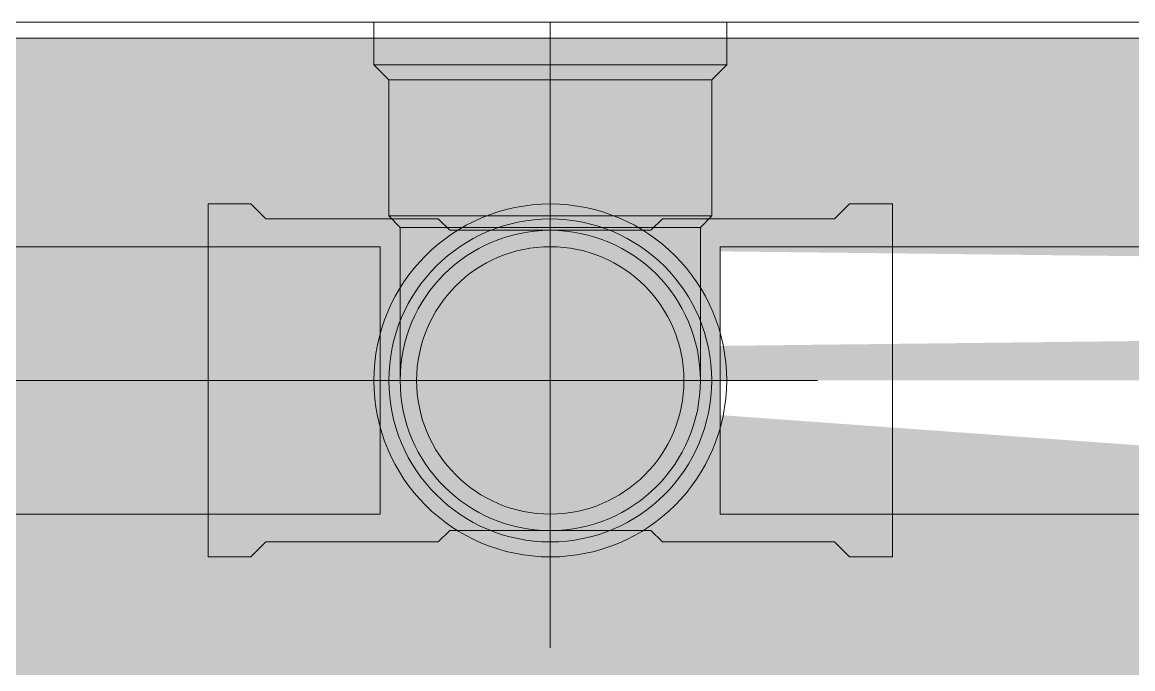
# Model space of a CAD drawing. Header units: metres. Extents: x 149 to 429, y -3 to 162.
# Drawn here: x 368.5053 to 368.6092, y 80.5352 to 80.5957 of the extents above; entities that cross this region are included whole.
import ezdxf

# ---------------------------------------------------------------- set-up
doc = ezdxf.new("R2010")
doc.units = ezdxf.units.M
for name, color, linetype, lineweight in [('A-WALL', 7, 'Continuous', 9), ('P-PIPE', 7, 'Continuous', 5), ('P-PIPE-CNTR', 7, 'Continuous', 5), ('P-SANR-FIXT', 7, 'Continuous', 5)]:
    doc.layers.add(name, color=color, linetype=linetype, lineweight=lineweight)

# ---------------------------------------------------------------- blocks, each defined once
blk = doc.blocks.new('UT_Ducha higiênica - UT_Ducha higiênica-3627536-TÉRREO 1_20 - Dependente 2')
at = {"layer": 'P-SANR-FIXT', "color": 9, "true_color": 0xc0c0c0}
for p, q in [((-0.0125, 0), (0.0125, 0)), ((-0.0125, 0), (0.0125, 0)), ((-0.0255, 0), (0.0255, 0)), ((-0.0255, 0), (0.0255, 0)), ((-0.0225, 0), (0.0225, 0)), ((-0.0225, 0), (0.0225, 0)), ((-0.01, 0), (0.01, 0)), ((-0.01, 0), (0.01, 0))]:
    blk.add_line(p, q, dxfattribs=at)
blk = doc.blocks.new('Joelho 45_90 - Agua Fria_Soldavel - MEP - Tigre - Standard-3523191-TÉRREO 1_20 - Dependente 2')
at = {"layer": 'P-PIPE'}
for p, q in [((163.03357, 80.5957), (163.03357, 80.5917)), ((163.05007, 80.5957), (163.03357, 80.5957)), ((163.03757, 80.5957), (163.06257, 80.5957)), ((163.03757, 80.5957), (163.06257, 80.5957)), ((163.06657, 80.5957), (163.05007, 80.5957)), ((163.06657, 80.5917), (163.06657, 80.5957)), ((163.03357, 80.5917), (163.03497, 80.5903)), ((163.03357, 80.5917), (163.05007, 80.5917)), ((163.05007, 80.5917), (163.06657, 80.5917)), ((163.06517, 80.5903), (163.06657, 80.5917)), ((163.03497, 80.5903), (163.03497, 80.5776)), ((163.03497, 80.5903), (163.05007, 80.5903)), ((163.05007, 80.5903), (163.06517, 80.5903)), ((163.06517, 80.5776), (163.06517, 80.5903)), ((163.03497, 80.5776), (163.03603, 80.5765)), ((163.05007, 80.5776), (163.03497, 80.5776)), ((163.03497, 80.5776), (163.05007, 80.5776)), ((163.06257, 80.5776), (163.03757, 80.5776)), ((163.06257, 80.5776), (163.03757, 80.5776)), ((163.06517, 80.5776), (163.05007, 80.5776)), ((163.05007, 80.5776), (163.06517, 80.5776)), ((163.06411, 80.5765), (163.06517, 80.5776)), ((163.03603, 80.5765), (163.05007, 80.5765)), ((163.05007, 80.5765), (163.03603, 80.5765)), ((163.05007, 80.5765), (163.06411, 80.5765)), ((163.06411, 80.5765), (163.05007, 80.5765))]:
    blk.add_line(p, q, dxfattribs=at)
at = {"layer": 'P-PIPE', "flags": 128}
for points in [[(163.03603, 80.5765), (163.03603, 80.57592), (163.03603, 80.57535), (163.03603, 80.57478), (163.03603, 80.57422), (163.03603, 80.57366), (163.03603, 80.5731), (163.03603, 80.57254), (163.03603, 80.572), (163.03603, 80.57146), (163.03603, 80.57093), (163.03603, 80.57041), (163.03603, 80.56989), (163.03603, 80.56939), (163.03603, 80.5689), (163.03603, 80.56842), (163.03603, 80.56796), (163.03603, 80.5675), (163.03603, 80.56707), (163.03603, 80.56664), (163.03603, 80.56624), (163.03603, 80.56585), (163.03603, 80.56547), (163.03603, 80.56512), (163.03603, 80.56478), (163.03603, 80.56446), (163.03603, 80.56416), (163.03603, 80.56388), (163.03603, 80.56362), (163.03603, 80.56339), (163.03603, 80.56317), (163.03603, 80.56297), (163.03603, 80.5628), (163.03603, 80.56264), (163.03603, 80.56251), (163.03603, 80.5624), (163.03603, 80.56232), (163.03603, 80.56226), (163.03603, 80.56221)], [(163.06411, 80.56221), (163.06411, 80.56224), (163.06411, 80.5623), (163.06411, 80.56238), (163.06411, 80.56248), (163.06411, 80.56261), (163.06411, 80.56275), (163.06411, 80.56292), (163.06411, 80.56311), (163.06411, 80.56333), (163.06411, 80.56356), (163.06411, 80.56381), (163.06411, 80.56409), (163.06411, 80.56438), (163.06411, 80.56469), (163.06411, 80.56503), (163.06411, 80.56538), (163.06411, 80.56575), (163.06411, 80.56613), (163.06411, 80.56653), (163.06411, 80.56695), (163.06411, 80.56738), (163.06411, 80.56783), (163.06411, 80.56829), (163.06411, 80.56877), (163.06411, 80.56926), (163.06411, 80.56976), (163.06411, 80.57027), (163.06411, 80.57079), (163.06411, 80.57131), (163.06411, 80.57185), (163.06411, 80.5724), (163.06411, 80.57295), (163.06411, 80.5735), (163.06411, 80.57407), (163.06411, 80.57463), (163.06411, 80.5752), (163.06411, 80.57577), (163.06411, 80.57634), (163.06411, 80.5765)]]:
    blk.add_lwpolyline(points, dxfattribs=at)
at = {"layer": 'P-PIPE'}
for radius, start, end in [(0.0165, 90, 270), (0.0165, 90, 270), (0.0165, 270, 90), (0.0165, 270, 90), (0.0151, 90, 270), (0.0151, 90, 270), (0.0151, 90, 270), (0.0151, 270, 90), (0.0151, 270, 90), (0.0151, 270, 90), (0.01404, 90, 270), (0.01404, 90, 270), (0.01404, 270, 90), (0.01404, 270, 90), (0.0125, 0, 180), (0.0125, 0, 180), (0.0125, 180, 0), (0.0125, 180, 0)]:
    blk.add_arc((163.05007, 80.5622), radius, start, end, dxfattribs=at)

msp = doc.modelspace()

# ---------------------------------------------------------------- hatches: boundary and pattern name
at = {"layer": 'A-WALL', "true_color": 0xffd4aa, "transparency": 33554483}
h = msp.add_hatch(color=41, dxfattribs=at)
h.paths.add_polyline_path([(373.16306, 80.4457), (373.31306, 80.4457), (373.31306, 80.5942), (360.61456, 80.5942), (360.61456, 80.4457), (373.11306, 80.4457)])
h.paths.add_polyline_path([(361.57829, 80.54612), (361.57829, 80.57027), (362.26607, 80.55977), (362.26607, 80.54612), (361.63507, 80.54612)])
h.paths.add_polyline_path([(364.22964, 80.54612), (364.22964, 80.57027), (364.91678, 80.56143), (364.91306, 80.54612), (364.7146, 80.54612)])
h.paths.add_polyline_path([(363.52182, 80.54612), (363.41005, 80.55496), (363.41005, 80.57027), (364.09784, 80.56143), (364.09784, 80.54612), (363.55104, 80.54612)])
h.paths.add_polyline_path([(360.76306, 80.54612), (360.75934, 80.55496), (360.76306, 80.57027), (361.44649, 80.55882), (361.44649, 80.54612), (360.78306, 80.54612)])
h.paths.add_polyline_path([(369.59306, 80.55012), (369.471, 80.55896), (369.471, 80.57427), (369.96607, 80.56543), (369.96607, 80.55012), (369.61306, 80.55012)])
h.paths.add_polyline_path([(365.52082, 80.55012), (365.51005, 80.55896), (365.52082, 80.57427), (366.50512, 80.56543), (366.50512, 80.55012), (365.52369, 80.55012)])
h.paths.add_polyline_path([(368.69306, 80.55012), (368.5706, 80.55896), (368.5706, 80.57427), (369.3392, 80.56543), (369.3392, 80.55012), (368.71306, 80.55012)])
h.paths.add_polyline_path([(366.63692, 80.55012), (366.63692, 80.57427), (367.40716, 80.56543), (367.40716, 80.55012), (366.74434, 80.55012)])
h.paths.add_polyline_path([(368.02166, 80.55012), (367.82005, 80.55896), (367.82005, 80.57427), (368.4388, 80.56543), (368.4388, 80.55012)])
at = {"layer": 'P-PIPE', "true_color": 0x69503c}
for points in [[(368.66032, 80.5622), (369.3392, 80.57302), (369.33368, 80.57427), (368.5706, 80.56543), (368.5706, 80.5622)], [(368.5706, 80.55012), (369.3392, 80.55896), (369.3392, 80.5622), (368.5706, 80.55137)]]:
    msp.add_hatch(color=27, dxfattribs=at).paths.add_polyline_path(points)

# ---------------------------------------------------------------- linework, layer by layer
at = {"layer": 'A-WALL', "color": 253, "true_color": 0xaaaaaa}
for p, q in [((370.41306, 80.5957), (367.81203, 80.5957)), ((370.41456, 80.5942), (367.81203, 80.5942))]:
    msp.add_line(p, q, dxfattribs=at)
at = {"layer": 'P-PIPE'}
for p, q in [((368.5672, 80.5957), (368.5422, 80.5957)), ((368.5267, 80.5787), (368.5227, 80.5787)), ((368.5227, 80.5787), (368.5227, 80.5622)), ((368.5281, 80.5773), (368.5267, 80.5787)), ((368.5827, 80.5787), (368.5813, 80.5773)), ((368.5867, 80.5787), (368.5827, 80.5787)), ((368.5867, 80.5622), (368.5867, 80.5787)), ((368.5422, 80.5776), (368.5672, 80.5776)), ((368.5442, 80.5773), (368.5281, 80.5773)), ((368.5453, 80.57624), (368.5442, 80.5773)), ((368.5652, 80.5773), (368.5641, 80.57624)), ((368.5813, 80.5773), (368.5652, 80.5773)), ((368.5547, 80.57624), (368.5453, 80.57624)), ((368.5641, 80.57624), (368.5547, 80.57624)), ((368.5388, 80.5747), (368.4706, 80.5747)), ((368.5227, 80.5622), (368.5227, 80.5747)), ((368.5388, 80.5747), (368.5388, 80.5622)), ((368.5388, 80.5497), (368.5388, 80.5747)), ((369.3392, 80.5747), (368.5706, 80.5747)), ((368.5706, 80.5747), (368.5706, 80.5497)), ((368.5706, 80.5622), (368.5706, 80.5747)), ((368.5867, 80.5747), (368.5867, 80.5622)), ((368.5227, 80.5622), (368.5227, 80.5457)), ((368.5227, 80.5497), (368.5227, 80.5622)), ((368.5388, 80.5622), (368.5388, 80.5497)), ((368.5706, 80.5497), (368.5706, 80.5622)), ((368.5867, 80.5457), (368.5867, 80.5622)), ((368.5867, 80.5622), (368.5867, 80.5497)), ((368.4706, 80.5497), (368.5388, 80.5497)), ((368.5706, 80.5497), (369.3392, 80.5497)), ((368.5442, 80.5471), (368.5453, 80.54816)), ((368.5453, 80.54816), (368.5547, 80.54816)), ((368.5547, 80.54816), (368.5641, 80.54816)), ((368.5641, 80.54816), (368.5652, 80.5471)), ((368.5267, 80.5457), (368.5281, 80.5471)), ((368.5281, 80.5471), (368.5442, 80.5471)), ((368.5652, 80.5471), (368.5813, 80.5471)), ((368.5813, 80.5471), (368.5827, 80.5457)), ((368.5227, 80.5457), (368.5267, 80.5457)), ((368.5827, 80.5457), (368.5867, 80.5457))]:
    msp.add_line(p, q, dxfattribs=at)
for radius, start, end in [(0.0165, 0, 180), (0.0125, 90, 180), (0.0125, 90, 180), (0.0125, 0, 180), (0.0125, 0, 180), (0.0125, 0, 90), (0.0125, 0, 90), (0.0165, 180, 360), (0.0125, 180, 270), (0.0125, 180, 270), (0.0125, 180, 0), (0.0125, 180, 0), (0.0125, 270, 0), (0.0125, 270, 0)]:
    msp.add_arc((368.5547, 80.5622), radius, start, end, dxfattribs=at)
at = {"layer": 'P-PIPE-CNTR'}
for p, q in [((368.5547, 80.5776), (368.5547, 80.5957)), ((368.5547, 80.5372), (368.5547, 80.5872)), ((368.4706, 80.5622), (368.5388, 80.5622)), ((368.4706, 80.5622), (368.5388, 80.5622)), ((368.5297, 80.5622), (368.5797, 80.5622)), ((368.5706, 80.5622), (368.5388, 80.5622))]:
    msp.add_line(p, q, dxfattribs=at)

# ---------------------------------------------------------------- block references
at = {"layer": 'P-PIPE'}
msp.add_blockref('Joelho 45_90 - Agua Fria_Soldavel - MEP - Tigre - Standard-3523191-TÉRREO 1_20 - Dependente 2', (205.50463, 0), dxfattribs=at)
at = {"layer": 'P-SANR-FIXT', "color": 9, "true_color": 0xc0c0c0}
msp.add_blockref('UT_Ducha higiênica - UT_Ducha higiênica-3627536-TÉRREO 1_20 - Dependente 2', (368.5547, 80.5957), dxfattribs=at)

doc.saveas('drawing.dxf')
